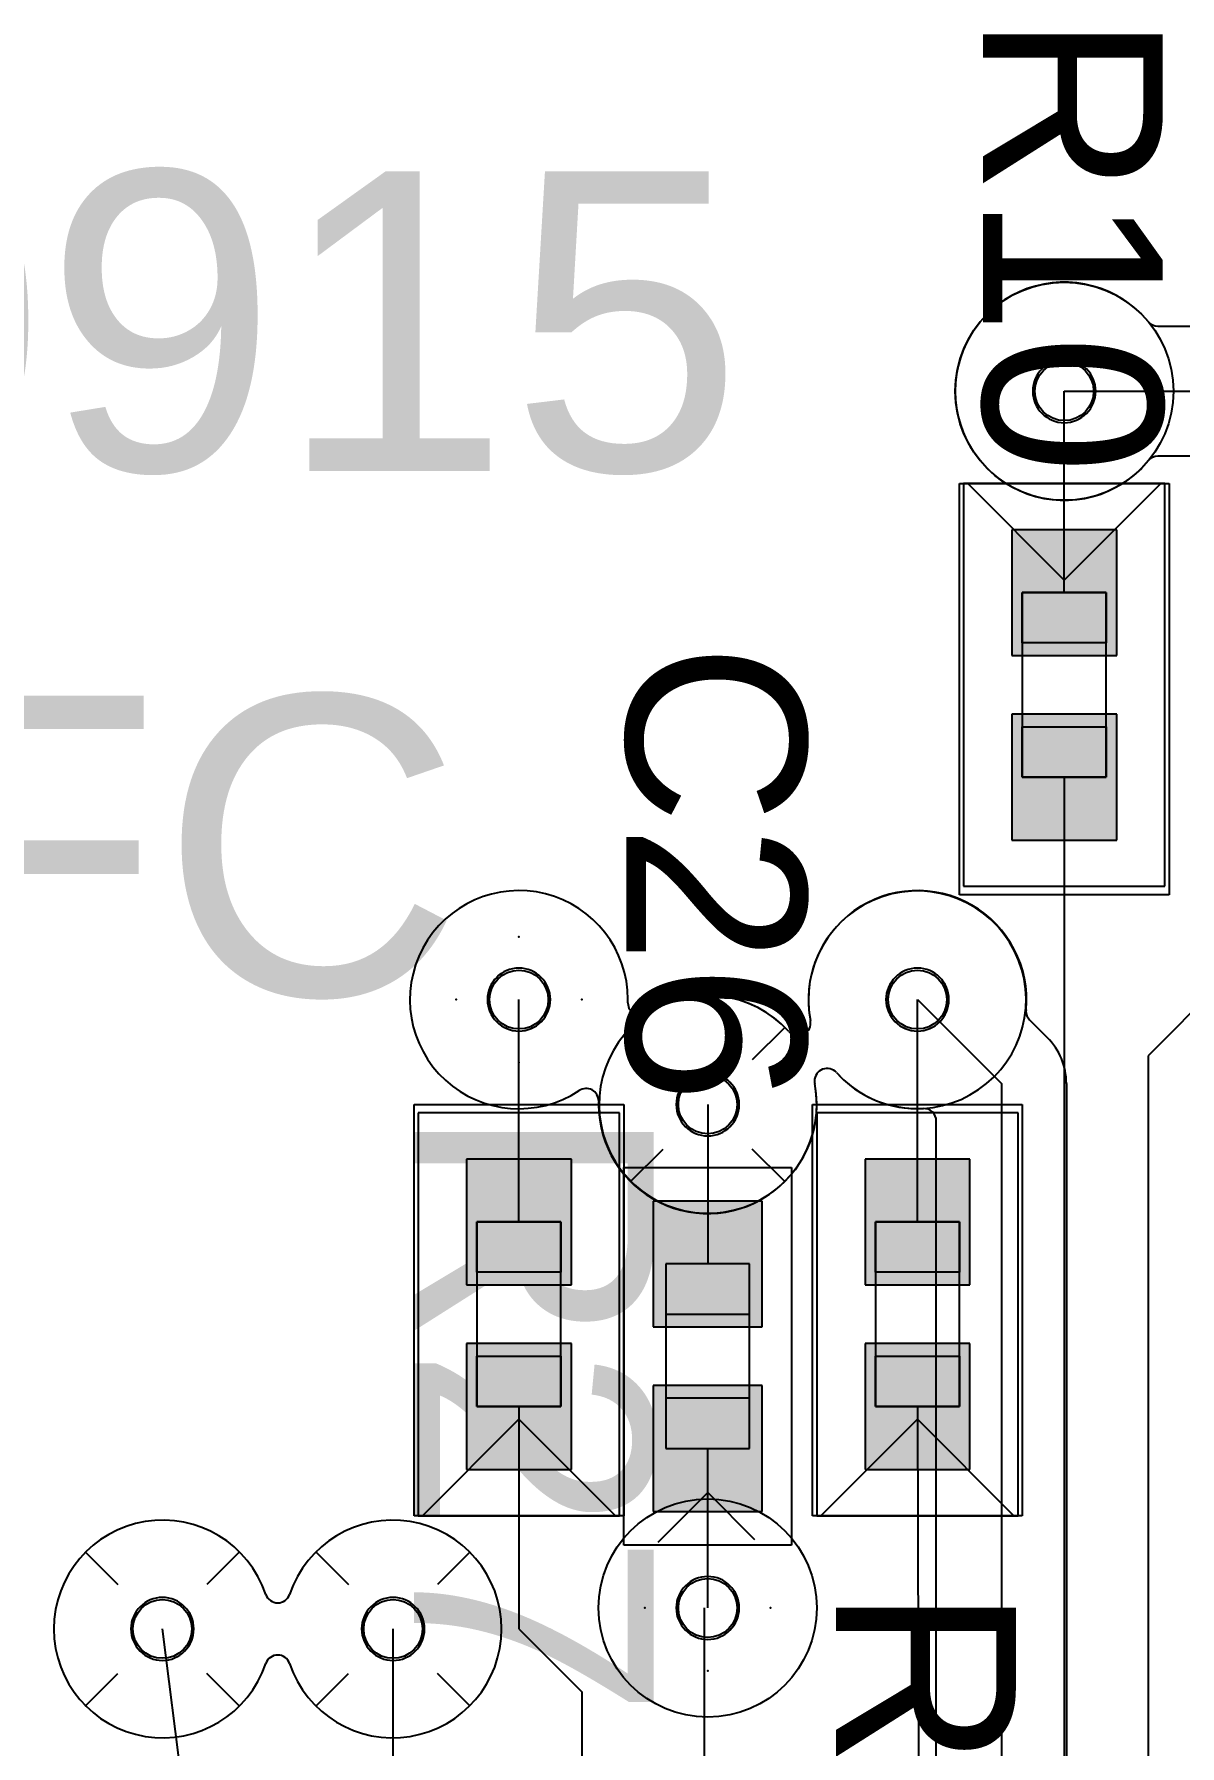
# Model space of a CAD drawing. Header units: inches. Extents: x -0.63 to 3.45, y 0 to 2.67.
# Drawn here: x 0.6995 to 0.9725, y 1.5722 to 1.9801 of the extents above; entities that cross this region are included whole.
import ezdxf

# ---------------------------------------------------------------- set-up
doc = ezdxf.new("R2010")
doc.units = ezdxf.units.IN
doc.header["$MEASUREMENT"] = 0
for name, color, linetype in [('Bottom', 7, 'Continuous'), ('L2_GND', 7, 'Continuous'), ('L5_GND', 7, 'Continuous'), ('Layer_20', 7, 'Continuous'), ('LAYNR4', 7, 'Continuous'), ('LAYNR5', 7, 'Continuous'), ('PADLAYER_BOT', 7, 'Continuous'), ('PADLAYER_INNER', 7, 'Continuous'), ('PADLAYER_TOP', 7, 'Continuous'), ('SILKCREEN_COMP_TOP', 7, 'Continuous'), ('SILKSCREEN_TEXT_TOP', 7, 'Continuous'), ('TOOL_TOP', 7, 'Continuous'), ('Trace_Route_Top', 7, 'Continuous')]:
    doc.layers.add(name, color=color, linetype=linetype)

# ---------------------------------------------------------------- blocks, each defined once
blk = doc.blocks.new('SE127')
at = {"layer": 'Trace_Route_Top', "color": 7, "linetype": 'Continuous'}
blk.add_line((0.815, 1.697), (0.815, 1.75), dxfattribs=at)
blk = doc.blocks.new('SE126')
at = {"layer": 'Trace_Route_Top'}
blk.add_blockref('SE127', (0, 0), dxfattribs=at)
blk = doc.blocks.new('SE189')
at = {"layer": 'Trace_Route_Top', "color": 7, "linetype": 'Continuous'}
blk.add_line((0.85925, 1.50669), (0.85925, 1.605), dxfattribs=at)
blk = doc.blocks.new('SE188')
at = {"layer": 'Trace_Route_Top'}
blk.add_blockref('SE189', (0, 0), dxfattribs=at)
blk = doc.blocks.new('SE191')
at = {"layer": 'Trace_Route_Top', "color": 7, "linetype": 'Continuous'}
blk.add_line((0.86, 1.605), (0.86, 1.643), dxfattribs=at)
blk = doc.blocks.new('SE190')
at = {"layer": 'Trace_Route_Top'}
blk.add_blockref('SE191', (0, 0), dxfattribs=at)
blk = doc.blocks.new('SE281')
at = {"layer": 'Trace_Route_Top', "color": 7, "linetype": 'Continuous'}
blk.add_line((0.91, 1.653), (0.91043, 1.50669), dxfattribs=at)
blk = doc.blocks.new('SE280')
at = {"layer": 'Trace_Route_Top'}
blk.add_blockref('SE281', (0, 0), dxfattribs=at)
blk = doc.blocks.new('SE287')
at = {"layer": 'Trace_Route_Top', "color": 7, "linetype": 'Continuous'}
blk.add_line((0.945, 1.803), (0.945, 1.50669), dxfattribs=at)
blk = doc.blocks.new('SE286')
at = {"layer": 'Trace_Route_Top'}
blk.add_blockref('SE287', (0, 0), dxfattribs=at)
blk = doc.blocks.new('SE293')
at = {"layer": 'Trace_Route_Top', "color": 7, "linetype": 'Continuous'}
for p, q in [((1.028, 1.8), (0.965, 1.73661)), ((0.965, 1.73661), (0.965, 1.50669))]:
    blk.add_line(p, q, dxfattribs=at)
blk = doc.blocks.new('SE292')
at = {"layer": 'Trace_Route_Top'}
blk.add_blockref('SE293', (0, 0), dxfattribs=at)
blk = doc.blocks.new('SE309')
at = {"layer": 'Trace_Route_Top', "color": 7, "linetype": 'Continuous'}
blk.add_line((0.91, 1.697), (0.91, 1.75), dxfattribs=at)
blk = doc.blocks.new('SE308')
at = {"layer": 'Trace_Route_Top'}
blk.add_blockref('SE309', (0, 0), dxfattribs=at)
blk = doc.blocks.new('SE311')
at = {"layer": 'LAYNR4', "color": 7, "linetype": 'Continuous'}
for p, q in [((0.91, 1.75), (0.93, 1.73)), ((0.93, 1.73), (0.93, 1.405)), ((1.035, 1.38), (1.065, 1.41)), ((0.93, 1.405), (0.955, 1.38)), ((0.955, 1.38), (1.035, 1.38))]:
    blk.add_line(p, q, dxfattribs=at)
blk = doc.blocks.new('SE310')
at = {"layer": 'LAYNR4'}
blk.add_blockref('SE311', (0, 0), dxfattribs=at)
blk = doc.blocks.new('SE319')
at = {"layer": 'Trace_Route_Top', "color": 7, "linetype": 'Continuous'}
blk.add_line((0.945, 1.847), (0.945, 1.895), dxfattribs=at)
blk = doc.blocks.new('SE318')
at = {"layer": 'Trace_Route_Top'}
blk.add_blockref('SE319', (0, 0), dxfattribs=at)
blk = doc.blocks.new('SE321')
at = {"layer": 'LAYNR4', "color": 7, "linetype": 'Continuous'}
blk.add_line((0.945, 1.895), (1.105, 1.895), dxfattribs=at)
blk = doc.blocks.new('SE320')
at = {"layer": 'LAYNR4'}
blk.add_blockref('SE321', (0, 0), dxfattribs=at)
blk = doc.blocks.new('SE409')
at = {"layer": 'Trace_Route_Top', "color": 7, "linetype": 'Continuous'}
blk.add_line((0.86, 1.725), (0.86, 1.687), dxfattribs=at)
blk = doc.blocks.new('SE408')
at = {"layer": 'Trace_Route_Top'}
blk.add_blockref('SE409', (0, 0), dxfattribs=at)
blk = doc.blocks.new('SE417')
at = {"layer": 'Trace_Route_Top', "color": 7, "linetype": 'Continuous'}
blk.add_line((0.785, 1.385), (0.785, 1.6), dxfattribs=at)
blk = doc.blocks.new('SE416')
at = {"layer": 'Trace_Route_Top'}
blk.add_blockref('SE417', (0, 0), dxfattribs=at)
blk = doc.blocks.new('SE421')
at = {"layer": 'Trace_Route_Top', "color": 7, "linetype": 'Continuous'}
blk.add_line((0.75689, 1.38811), (0.73, 1.6), dxfattribs=at)
blk = doc.blocks.new('SE420')
at = {"layer": 'Trace_Route_Top'}
blk.add_blockref('SE421', (0, 0), dxfattribs=at)
blk = doc.blocks.new('SE569')
at = {"layer": 'Trace_Route_Top', "color": 7, "linetype": 'Continuous'}
for p, q in [((0.815, 1.653), (0.815, 1.6)), ((0.815, 1.6), (0.83, 1.585)), ((0.83, 1.585), (0.83, 1.50669))]:
    blk.add_line(p, q, dxfattribs=at)
blk = doc.blocks.new('SE568')
at = {"layer": 'Trace_Route_Top'}
blk.add_blockref('SE569', (0, 0), dxfattribs=at)
blk = doc.blocks.new('SE721')
at = {"layer": 'L2_GND', "color": 7, "linetype": 'Continuous'}
for centre, radius, start, end in [((0.7300746712, 1.6), 0.0259326221805629, 18.5500008012, 341.4499991988), ((0.7849253288, 1.6), 0.0259326221805629, 198.5500008012, 161.4499991988), ((0.7575, 1.6092030062), 0.0029956336371555, 198.5499799342, 341.4500200658), ((0.7575, 1.5907969938), 0.0029956336371555, 18.5499799342, 161.4500200658)]:
    blk.add_arc(centre, radius, start, end, dxfattribs=at)
blk = doc.blocks.new('SE720')
at = {"layer": 'L2_GND'}
blk.add_blockref('SE721', (0, 0), dxfattribs=at)
blk = doc.blocks.new('SE725')
at = {"layer": 'L2_GND', "color": 7, "linetype": 'Continuous'}
for centre, radius, start, end in [((0.8150057764, 1.7499915481), 0.0259942249782975, 0.0186294591, 303.518635463), ((0.9099464776, 1.7499682388), 0.0259386798835789, 222.06505127, 191.0650510841), ((0.8599928368, 1.7249725327), 0.0260234136736086, 42.072344484, 123.4724194271), ((0.8438547794, 1.74922), 0.0028650586860393, 179.2000493213, 180.7999506787), ((0.8144957901, 1.7499880974), 0.0265042125487976, 358.4258291564, 0.0257305138), ((0.8439866497, 1.7491792684), 0.0029966497612567, 179.9860116533, 303.4859800496), ((0.8815401348, 1.7444164224), 0.0029998720542175, 221.977290651, 359.8773350329), ((0.8815305489, 1.7444427197), 0.0030096290108103, 359.3770862489, 10.4771336464), ((0.859998411, 1.7250023846), 0.0259984111585079, 180.005255231, 11.1052781005), ((0.8884694511, 1.7305572803), 0.0030096290108103, 179.3770862489, 190.4771336464), ((0.8884598652, 1.7305835776), 0.0029998720542175, 41.977290651, 179.8773350329), ((0.8310133503, 1.7258207316), 0.0029966497612568, 359.9860116533, 123.4859800496), ((0.8605042099, 1.7250119026), 0.0265042125485129, 178.4258291564, 180.0257305138), ((0.8311452206, 1.72578), 0.0028650586860313, 359.2000493213, 0.7999506787)]:
    blk.add_arc(centre, radius, start, end, dxfattribs=at)
blk = doc.blocks.new('SE724')
at = {"layer": 'L2_GND'}
blk.add_blockref('SE725', (0, 0), dxfattribs=at)
blk = doc.blocks.new('SE745')
at = {"layer": 'L2_GND', "color": 7, "linetype": 'Continuous'}
blk.add_line((0.87838, 1.74338), (0.87061, 1.73561), dxfattribs=at)
blk = doc.blocks.new('SE744')
at = {"layer": 'L2_GND'}
blk.add_blockref('SE745', (0, 0), dxfattribs=at)
blk = doc.blocks.new('SE747')
at = {"layer": 'L2_GND', "color": 7, "linetype": 'Continuous'}
blk.add_line((0.84162, 1.70662), (0.84939, 1.71439), dxfattribs=at)
blk = doc.blocks.new('SE746')
at = {"layer": 'L2_GND'}
blk.add_blockref('SE747', (0, 0), dxfattribs=at)
blk = doc.blocks.new('SE749')
at = {"layer": 'L2_GND', "color": 7, "linetype": 'Continuous'}
blk.add_line((0.87838, 1.70662), (0.87061, 1.71439), dxfattribs=at)
blk = doc.blocks.new('SE748')
at = {"layer": 'L2_GND'}
blk.add_blockref('SE749', (0, 0), dxfattribs=at)
blk = doc.blocks.new('SE751')
at = {"layer": 'L2_GND', "color": 7, "linetype": 'Continuous'}
blk.add_line((0.80338, 1.61838), (0.79561, 1.61061), dxfattribs=at)
blk = doc.blocks.new('SE750')
at = {"layer": 'L2_GND'}
blk.add_blockref('SE751', (0, 0), dxfattribs=at)
blk = doc.blocks.new('SE753')
at = {"layer": 'L2_GND', "color": 7, "linetype": 'Continuous'}
blk.add_line((0.76662, 1.61838), (0.77439, 1.61061), dxfattribs=at)
blk = doc.blocks.new('SE752')
at = {"layer": 'L2_GND'}
blk.add_blockref('SE753', (0, 0), dxfattribs=at)
blk = doc.blocks.new('SE755')
at = {"layer": 'L2_GND', "color": 7, "linetype": 'Continuous'}
blk.add_line((0.76662, 1.58162), (0.77439, 1.58939), dxfattribs=at)
blk = doc.blocks.new('SE754')
at = {"layer": 'L2_GND'}
blk.add_blockref('SE755', (0, 0), dxfattribs=at)
blk = doc.blocks.new('SE757')
at = {"layer": 'L2_GND', "color": 7, "linetype": 'Continuous'}
blk.add_line((0.80338, 1.58162), (0.79561, 1.58939), dxfattribs=at)
blk = doc.blocks.new('SE756')
at = {"layer": 'L2_GND'}
blk.add_blockref('SE757', (0, 0), dxfattribs=at)
blk = doc.blocks.new('SE759')
at = {"layer": 'L2_GND', "color": 7, "linetype": 'Continuous'}
blk.add_line((0.74838, 1.61838), (0.74061, 1.61061), dxfattribs=at)
blk = doc.blocks.new('SE758')
at = {"layer": 'L2_GND'}
blk.add_blockref('SE759', (0, 0), dxfattribs=at)
blk = doc.blocks.new('SE761')
at = {"layer": 'L2_GND', "color": 7, "linetype": 'Continuous'}
blk.add_line((0.71162, 1.61838), (0.71939, 1.61061), dxfattribs=at)
blk = doc.blocks.new('SE760')
at = {"layer": 'L2_GND'}
blk.add_blockref('SE761', (0, 0), dxfattribs=at)
blk = doc.blocks.new('SE763')
at = {"layer": 'L2_GND', "color": 7, "linetype": 'Continuous'}
blk.add_line((0.71162, 1.58162), (0.71939, 1.58939), dxfattribs=at)
blk = doc.blocks.new('SE762')
at = {"layer": 'L2_GND'}
blk.add_blockref('SE763', (0, 0), dxfattribs=at)
blk = doc.blocks.new('SE765')
at = {"layer": 'L2_GND', "color": 7, "linetype": 'Continuous'}
blk.add_line((0.74838, 1.58162), (0.74061, 1.58939), dxfattribs=at)
blk = doc.blocks.new('SE764')
at = {"layer": 'L2_GND'}
blk.add_blockref('SE765', (0, 0), dxfattribs=at)
blk = doc.blocks.new('SE1257')
at = {"layer": 'LAYNR4', "color": 7, "linetype": 'Continuous'}
for centre, radius, start, end in [((0.7300746712, 1.6), 0.0259326221805629, 18.5500008012, 341.4499991988), ((0.7849253288, 1.6), 0.0259326221805629, 198.5500008012, 161.4499991988), ((0.7575, 1.6092030062), 0.0029956336371555, 198.5499799342, 341.4500200658), ((0.7575, 1.5907969938), 0.0029956336371555, 18.5499799342, 161.4500200658)]:
    blk.add_arc(centre, radius, start, end, dxfattribs=at)
blk = doc.blocks.new('SE1256')
at = {"layer": 'LAYNR4'}
blk.add_blockref('SE1257', (0, 0), dxfattribs=at)
blk = doc.blocks.new('SE1265')
at = {"layer": 'LAYNR4', "color": 7, "linetype": 'Continuous'}
for p, q in [((0.96733, 1.9105), (1.105, 1.9105)), ((1.09734, 1.8795), (0.96733, 1.8795)), ((0.93675, 1.74517), (0.94096, 1.74096)), ((0.9455, 1.73), (0.9455, 1.41266)), ((0.9145, 1.42178), (0.9145, 1.72104))]:
    blk.add_line(p, q, dxfattribs=at)
for centre, radius, start, end in [((0.945001727, 1.895), 0.0259992183227288, 39.6499970623, 320.3500029377), ((0.9673358146, 1.9135050749), 0.0030050805146411, 219.5892238762, 269.8891377956), ((0.9673358146, 1.8764949251), 0.0030050805146412, 90.1108622044, 140.4107761238), ((0.8150057764, 1.7499915481), 0.0259942249782975, 0.0186294591, 303.518635463), ((0.9100041077, 1.7499834361), 0.0259981556087061, 354.6735035091, 191.0735452085), ((0.8599928368, 1.7249725327), 0.0260234136736086, 42.072344484, 123.4724194271), ((0.8438547794, 1.74922), 0.0028650586860393, 179.2000493213, 180.7999506787), ((0.8144957901, 1.7499880974), 0.0265042125487976, 358.4258291564, 0.0257305138), ((0.8439866497, 1.7491792684), 0.0029966497612567, 179.9860116533, 303.4859800496), ((0.9389047536, 1.7472139462), 0.0030357064174111, 173.2643529783, 178.5644134617), ((0.9388690715, 1.7472922561), 0.0029990723405817, 180.0431014964, 225.0430205037), ((0.8815401348, 1.7444164224), 0.0029998720542175, 221.977290651, 359.8773350329), ((0.8815305489, 1.7444427197), 0.0030096290108103, 359.3770862489, 10.4771336464), ((0.9300000832, 1.7299997243), 0.0154999167723882, 0.0010192874, 45.0009382947), ((0.859998411, 1.7250023846), 0.0259984111585079, 180.005255231, 11.1052781005), ((0.8884694511, 1.7305572803), 0.0030096290108103, 179.3770862489, 190.4771336464), ((0.8884598652, 1.7305835776), 0.0029998720542175, 41.977290651, 179.8773350329), ((0.9100084077, 1.7500055454), 0.0260096538995684, 222.0346611988, 272.9346022256), ((0.8310133503, 1.7258207316), 0.0029966497612568, 359.9860116533, 123.4859800496), ((0.8605042099, 1.7250119026), 0.0265042125485129, 178.4258291564, 180.0257305138), ((0.8311452206, 1.72578), 0.0028650586860313, 359.2000493213, 0.7999506787), ((0.9114988158, 1.7210330127), 0.003001192341772, 0.1333951496, 93.0333699948)]:
    blk.add_arc(centre, radius, start, end, dxfattribs=at)
blk = doc.blocks.new('SE1264')
at = {"layer": 'LAYNR4'}
blk.add_blockref('SE1265', (0, 0), dxfattribs=at)
blk = doc.blocks.new('SE1329')
at = {"layer": 'LAYNR4', "color": 7, "linetype": 'Continuous'}
blk.add_point((0.875, 1.605), dxfattribs=at)
blk = doc.blocks.new('SE1328')
at = {"layer": 'LAYNR4'}
blk.add_blockref('SE1329', (0, 0), dxfattribs=at)
blk = doc.blocks.new('SE1331')
at = {"layer": 'LAYNR4', "color": 7, "linetype": 'Continuous'}
blk.add_point((0.86, 1.62), dxfattribs=at)
blk = doc.blocks.new('SE1330')
at = {"layer": 'LAYNR4'}
blk.add_blockref('SE1331', (0, 0), dxfattribs=at)
blk = doc.blocks.new('SE1333')
at = {"layer": 'LAYNR4', "color": 7, "linetype": 'Continuous'}
blk.add_point((0.845, 1.605), dxfattribs=at)
blk = doc.blocks.new('SE1332')
at = {"layer": 'LAYNR4'}
blk.add_blockref('SE1333', (0, 0), dxfattribs=at)
blk = doc.blocks.new('SE1335')
at = {"layer": 'LAYNR4', "color": 7, "linetype": 'Continuous'}
blk.add_point((0.86, 1.59), dxfattribs=at)
blk = doc.blocks.new('SE1334')
at = {"layer": 'LAYNR4'}
blk.add_blockref('SE1335', (0, 0), dxfattribs=at)
blk = doc.blocks.new('SE1365')
at = {"layer": 'L5_GND', "color": 7, "linetype": 'Continuous'}
for centre, radius, start, end in [((0.7300746712, 1.6), 0.0259326221805629, 18.5500008012, 341.4499991988), ((0.7849253288, 1.6), 0.0259326221805629, 198.5500008012, 161.4499991988), ((0.7575, 1.6092030062), 0.0029956336371555, 198.5499799342, 341.4500200658), ((0.7575, 1.5907969938), 0.0029956336371555, 18.5499799342, 161.4500200658)]:
    blk.add_arc(centre, radius, start, end, dxfattribs=at)
blk = doc.blocks.new('SE1364')
at = {"layer": 'L5_GND'}
blk.add_blockref('SE1365', (0, 0), dxfattribs=at)
blk = doc.blocks.new('SE1369')
at = {"layer": 'L5_GND', "color": 7, "linetype": 'Continuous'}
for centre, radius, start, end in [((0.8150057764, 1.7499915481), 0.0259942249782975, 0.0186294591, 303.518635463), ((0.9099464776, 1.7499682388), 0.0259386798835789, 222.06505127, 191.0650510841), ((0.8599928368, 1.7249725327), 0.0260234136736086, 42.072344484, 123.4724194271), ((0.8438547794, 1.74922), 0.0028650586860393, 179.2000493213, 180.7999506787), ((0.8144957901, 1.7499880974), 0.0265042125487976, 358.4258291564, 0.0257305138), ((0.8439866497, 1.7491792684), 0.0029966497612567, 179.9860116533, 303.4859800496), ((0.8815401348, 1.7444164224), 0.0029998720542175, 221.977290651, 359.8773350329), ((0.8815305489, 1.7444427197), 0.0030096290108103, 359.3770862489, 10.4771336464), ((0.859998411, 1.7250023846), 0.0259984111585079, 180.005255231, 11.1052781005), ((0.8884694511, 1.7305572803), 0.0030096290108103, 179.3770862489, 190.4771336464), ((0.8884598652, 1.7305835776), 0.0029998720542175, 41.977290651, 179.8773350329), ((0.8310133503, 1.7258207316), 0.0029966497612568, 359.9860116533, 123.4859800496), ((0.8605042099, 1.7250119026), 0.0265042125485129, 178.4258291564, 180.0257305138), ((0.8311452206, 1.72578), 0.0028650586860313, 359.2000493213, 0.7999506787)]:
    blk.add_arc(centre, radius, start, end, dxfattribs=at)
blk = doc.blocks.new('SE1368')
at = {"layer": 'L5_GND'}
blk.add_blockref('SE1369', (0, 0), dxfattribs=at)
blk = doc.blocks.new('SE1389')
at = {"layer": 'L5_GND', "color": 7, "linetype": 'Continuous'}
blk.add_line((0.87838, 1.74338), (0.87061, 1.73561), dxfattribs=at)
blk = doc.blocks.new('SE1388')
at = {"layer": 'L5_GND'}
blk.add_blockref('SE1389', (0, 0), dxfattribs=at)
blk = doc.blocks.new('SE1391')
at = {"layer": 'L5_GND', "color": 7, "linetype": 'Continuous'}
blk.add_line((0.84162, 1.70662), (0.84939, 1.71439), dxfattribs=at)
blk = doc.blocks.new('SE1390')
at = {"layer": 'L5_GND'}
blk.add_blockref('SE1391', (0, 0), dxfattribs=at)
blk = doc.blocks.new('SE1393')
at = {"layer": 'L5_GND', "color": 7, "linetype": 'Continuous'}
blk.add_line((0.87838, 1.70662), (0.87061, 1.71439), dxfattribs=at)
blk = doc.blocks.new('SE1392')
at = {"layer": 'L5_GND'}
blk.add_blockref('SE1393', (0, 0), dxfattribs=at)
blk = doc.blocks.new('SE1395')
at = {"layer": 'L5_GND', "color": 7, "linetype": 'Continuous'}
blk.add_line((0.80338, 1.61838), (0.79561, 1.61061), dxfattribs=at)
blk = doc.blocks.new('SE1394')
at = {"layer": 'L5_GND'}
blk.add_blockref('SE1395', (0, 0), dxfattribs=at)
blk = doc.blocks.new('SE1397')
at = {"layer": 'L5_GND', "color": 7, "linetype": 'Continuous'}
blk.add_line((0.76662, 1.61838), (0.77439, 1.61061), dxfattribs=at)
blk = doc.blocks.new('SE1396')
at = {"layer": 'L5_GND'}
blk.add_blockref('SE1397', (0, 0), dxfattribs=at)
blk = doc.blocks.new('SE1399')
at = {"layer": 'L5_GND', "color": 7, "linetype": 'Continuous'}
blk.add_line((0.76662, 1.58162), (0.77439, 1.58939), dxfattribs=at)
blk = doc.blocks.new('SE1398')
at = {"layer": 'L5_GND'}
blk.add_blockref('SE1399', (0, 0), dxfattribs=at)
blk = doc.blocks.new('SE1401')
at = {"layer": 'L5_GND', "color": 7, "linetype": 'Continuous'}
blk.add_line((0.80338, 1.58162), (0.79561, 1.58939), dxfattribs=at)
blk = doc.blocks.new('SE1400')
at = {"layer": 'L5_GND'}
blk.add_blockref('SE1401', (0, 0), dxfattribs=at)
blk = doc.blocks.new('SE1403')
at = {"layer": 'L5_GND', "color": 7, "linetype": 'Continuous'}
blk.add_line((0.74838, 1.61838), (0.74061, 1.61061), dxfattribs=at)
blk = doc.blocks.new('SE1402')
at = {"layer": 'L5_GND'}
blk.add_blockref('SE1403', (0, 0), dxfattribs=at)
blk = doc.blocks.new('SE1405')
at = {"layer": 'L5_GND', "color": 7, "linetype": 'Continuous'}
blk.add_line((0.71162, 1.61838), (0.71939, 1.61061), dxfattribs=at)
blk = doc.blocks.new('SE1404')
at = {"layer": 'L5_GND'}
blk.add_blockref('SE1405', (0, 0), dxfattribs=at)
blk = doc.blocks.new('SE1407')
at = {"layer": 'L5_GND', "color": 7, "linetype": 'Continuous'}
blk.add_line((0.71162, 1.58162), (0.71939, 1.58939), dxfattribs=at)
blk = doc.blocks.new('SE1406')
at = {"layer": 'L5_GND'}
blk.add_blockref('SE1407', (0, 0), dxfattribs=at)
blk = doc.blocks.new('SE1409')
at = {"layer": 'L5_GND', "color": 7, "linetype": 'Continuous'}
blk.add_line((0.74838, 1.58162), (0.74061, 1.58939), dxfattribs=at)
blk = doc.blocks.new('SE1408')
at = {"layer": 'L5_GND'}
blk.add_blockref('SE1409', (0, 0), dxfattribs=at)
blk = doc.blocks.new('SE1891')
at = {"layer": 'LAYNR5', "color": 7, "linetype": 'Continuous'}
for centre, radius, start, end in [((0.7300746712, 1.6), 0.0259326221805629, 18.5500008012, 341.4499991988), ((0.7849253288, 1.6), 0.0259326221805629, 198.5500008012, 161.4499991988), ((0.7575, 1.6092030062), 0.0029956336371555, 198.5499799342, 341.4500200658), ((0.7575, 1.5907969938), 0.0029956336371555, 18.5499799342, 161.4500200658)]:
    blk.add_arc(centre, radius, start, end, dxfattribs=at)
blk = doc.blocks.new('SE1890')
at = {"layer": 'LAYNR5'}
blk.add_blockref('SE1891', (0, 0), dxfattribs=at)
blk = doc.blocks.new('SE1895')
at = {"layer": 'LAYNR5', "color": 7, "linetype": 'Continuous'}
for centre, radius, start, end in [((0.9099464776, 1.7499682388), 0.0259386798835789, 222.06505127, 191.0650510841), ((0.8600535224, 1.7250317612), 0.025938679883579, 42.06505127, 11.0650510841), ((0.8815401348, 1.7444164224), 0.0029998720542175, 221.977290651, 359.8773350329), ((0.8815305489, 1.7444427197), 0.0030096290108103, 359.3770862489, 10.4771336464), ((0.8884694511, 1.7305572803), 0.0030096290108103, 179.3770862489, 190.4771336464), ((0.8884598652, 1.7305835776), 0.0029998720542175, 41.977290651, 179.8773350329)]:
    blk.add_arc(centre, radius, start, end, dxfattribs=at)
blk = doc.blocks.new('SE1894')
at = {"layer": 'LAYNR5'}
blk.add_blockref('SE1895', (0, 0), dxfattribs=at)
blk = doc.blocks.new('SE1913')
at = {"layer": 'LAYNR5', "color": 7, "linetype": 'Continuous'}
blk.add_point((0.83, 1.75), dxfattribs=at)
blk = doc.blocks.new('SE1912')
at = {"layer": 'LAYNR5'}
blk.add_blockref('SE1913', (0, 0), dxfattribs=at)
blk = doc.blocks.new('SE1915')
at = {"layer": 'LAYNR5', "color": 7, "linetype": 'Continuous'}
blk.add_point((0.815, 1.765), dxfattribs=at)
blk = doc.blocks.new('SE1914')
at = {"layer": 'LAYNR5'}
blk.add_blockref('SE1915', (0, 0), dxfattribs=at)
blk = doc.blocks.new('SE1917')
at = {"layer": 'LAYNR5', "color": 7, "linetype": 'Continuous'}
blk.add_point((0.8, 1.75), dxfattribs=at)
blk = doc.blocks.new('SE1916')
at = {"layer": 'LAYNR5'}
blk.add_blockref('SE1917', (0, 0), dxfattribs=at)
blk = doc.blocks.new('SE1919')
at = {"layer": 'LAYNR5', "color": 7, "linetype": 'Continuous'}
blk.add_point((0.815, 1.735), dxfattribs=at)
blk = doc.blocks.new('SE1918')
at = {"layer": 'LAYNR5'}
blk.add_blockref('SE1919', (0, 0), dxfattribs=at)
blk = doc.blocks.new('SE2123')
at = {"layer": 'Bottom', "color": 7, "linetype": 'Continuous'}
for centre, radius, start, end in [((0.7300746712, 1.6), 0.0259326221805629, 18.5500008012, 341.4499991988), ((0.7849253288, 1.6), 0.0259326221805629, 198.5500008012, 161.4499991988), ((0.7575, 1.6092030062), 0.0029956336371555, 198.5499799342, 341.4500200658), ((0.7575, 1.5907969938), 0.0029956336371555, 18.5499799342, 161.4500200658)]:
    blk.add_arc(centre, radius, start, end, dxfattribs=at)
blk = doc.blocks.new('SE2122')
at = {"layer": 'Bottom'}
blk.add_blockref('SE2123', (0, 0), dxfattribs=at)
blk = doc.blocks.new('SE2127')
at = {"layer": 'Bottom', "color": 7, "linetype": 'Continuous'}
for centre, radius, start, end in [((0.8150057764, 1.7499915481), 0.0259942249782975, 0.0186294591, 303.518635463), ((0.9099464776, 1.7499682388), 0.0259386798835789, 222.06505127, 191.0650510841), ((0.8599928368, 1.7249725327), 0.0260234136736086, 42.072344484, 123.4724194271), ((0.8438547794, 1.74922), 0.0028650586860393, 179.2000493213, 180.7999506787), ((0.8144957901, 1.7499880974), 0.0265042125487976, 358.4258291564, 0.0257305138), ((0.8439866497, 1.7491792684), 0.0029966497612567, 179.9860116533, 303.4859800496), ((0.8815401348, 1.7444164224), 0.0029998720542175, 221.977290651, 359.8773350329), ((0.8815305489, 1.7444427197), 0.0030096290108103, 359.3770862489, 10.4771336464), ((0.859998411, 1.7250023846), 0.0259984111585079, 180.005255231, 11.1052781005), ((0.8884694511, 1.7305572803), 0.0030096290108103, 179.3770862489, 190.4771336464), ((0.8884598652, 1.7305835776), 0.0029998720542175, 41.977290651, 179.8773350329), ((0.8310133503, 1.7258207316), 0.0029966497612568, 359.9860116533, 123.4859800496), ((0.8605042099, 1.7250119026), 0.0265042125485129, 178.4258291564, 180.0257305138), ((0.8311452206, 1.72578), 0.0028650586860313, 359.2000493213, 0.7999506787)]:
    blk.add_arc(centre, radius, start, end, dxfattribs=at)
blk = doc.blocks.new('SE2126')
at = {"layer": 'Bottom'}
blk.add_blockref('SE2127', (0, 0), dxfattribs=at)
blk = doc.blocks.new('SE2265')
at = {"layer": 'PADLAYER_TOP', "color": 7, "linetype": 'Continuous'}
for start, end in [(0, 180), (180, 0)]:
    blk.add_arc((0.815, 1.75), 0.0075000000000001, start, end, dxfattribs=at)
blk = doc.blocks.new('SE2264')
at = {"layer": 'PADLAYER_TOP'}
blk.add_blockref('SE2265', (0, 0), dxfattribs=at)
blk = doc.blocks.new('SE2267')
at = {"layer": 'PADLAYER_INNER', "color": 7, "linetype": 'Continuous'}
for start, end in [(0, 180), (180, 0)]:
    blk.add_arc((0.815, 1.75), 0.0075000000000001, start, end, dxfattribs=at)
blk = doc.blocks.new('SE2266')
at = {"layer": 'PADLAYER_INNER'}
blk.add_blockref('SE2267', (0, 0), dxfattribs=at)
blk = doc.blocks.new('SE2269')
at = {"layer": 'PADLAYER_BOT', "color": 7, "linetype": 'Continuous'}
for start, end in [(0, 180), (180, 0)]:
    blk.add_arc((0.815, 1.75), 0.0075000000000001, start, end, dxfattribs=at)
blk = doc.blocks.new('SE2268')
at = {"layer": 'PADLAYER_BOT'}
blk.add_blockref('SE2269', (0, 0), dxfattribs=at)
blk = doc.blocks.new('SE2343')
at = {"layer": 'PADLAYER_TOP', "color": 7, "linetype": 'Continuous'}
for start, end in [(0, 180), (180, 0)]:
    blk.add_arc((0.86, 1.605), 0.0075000000000001, start, end, dxfattribs=at)
blk = doc.blocks.new('SE2342')
at = {"layer": 'PADLAYER_TOP'}
blk.add_blockref('SE2343', (0, 0), dxfattribs=at)
blk = doc.blocks.new('SE2345')
at = {"layer": 'PADLAYER_INNER', "color": 7, "linetype": 'Continuous'}
for start, end in [(0, 180), (180, 0)]:
    blk.add_arc((0.86, 1.605), 0.0075000000000001, start, end, dxfattribs=at)
blk = doc.blocks.new('SE2344')
at = {"layer": 'PADLAYER_INNER'}
blk.add_blockref('SE2345', (0, 0), dxfattribs=at)
blk = doc.blocks.new('SE2347')
at = {"layer": 'PADLAYER_BOT', "color": 7, "linetype": 'Continuous'}
for start, end in [(0, 180), (180, 0)]:
    blk.add_arc((0.86, 1.605), 0.0075000000000001, start, end, dxfattribs=at)
blk = doc.blocks.new('SE2346')
at = {"layer": 'PADLAYER_BOT'}
blk.add_blockref('SE2347', (0, 0), dxfattribs=at)
blk = doc.blocks.new('SE2409')
at = {"layer": 'PADLAYER_TOP', "color": 7, "linetype": 'Continuous'}
for start, end in [(0, 180), (180, 0)]:
    blk.add_arc((0.91, 1.75), 0.0075000000000001, start, end, dxfattribs=at)
blk = doc.blocks.new('SE2408')
at = {"layer": 'PADLAYER_TOP'}
blk.add_blockref('SE2409', (0, 0), dxfattribs=at)
blk = doc.blocks.new('SE2411')
at = {"layer": 'PADLAYER_INNER', "color": 7, "linetype": 'Continuous'}
for start, end in [(0, 180), (180, 0)]:
    blk.add_arc((0.91, 1.75), 0.0075000000000001, start, end, dxfattribs=at)
blk = doc.blocks.new('SE2410')
at = {"layer": 'PADLAYER_INNER'}
blk.add_blockref('SE2411', (0, 0), dxfattribs=at)
blk = doc.blocks.new('SE2413')
at = {"layer": 'PADLAYER_BOT', "color": 7, "linetype": 'Continuous'}
for start, end in [(0, 180), (180, 0)]:
    blk.add_arc((0.91, 1.75), 0.0075000000000001, start, end, dxfattribs=at)
blk = doc.blocks.new('SE2412')
at = {"layer": 'PADLAYER_BOT'}
blk.add_blockref('SE2413', (0, 0), dxfattribs=at)
blk = doc.blocks.new('SE2421')
at = {"layer": 'PADLAYER_TOP', "color": 7, "linetype": 'Continuous'}
for start, end in [(0, 180), (180, 0)]:
    blk.add_arc((0.945, 1.895), 0.0075000000000001, start, end, dxfattribs=at)
blk = doc.blocks.new('SE2420')
at = {"layer": 'PADLAYER_TOP'}
blk.add_blockref('SE2421', (0, 0), dxfattribs=at)
blk = doc.blocks.new('SE2423')
at = {"layer": 'PADLAYER_INNER', "color": 7, "linetype": 'Continuous'}
for start, end in [(0, 180), (180, 0)]:
    blk.add_arc((0.945, 1.895), 0.0075000000000001, start, end, dxfattribs=at)
blk = doc.blocks.new('SE2422')
at = {"layer": 'PADLAYER_INNER'}
blk.add_blockref('SE2423', (0, 0), dxfattribs=at)
blk = doc.blocks.new('SE2425')
at = {"layer": 'PADLAYER_BOT', "color": 7, "linetype": 'Continuous'}
for start, end in [(0, 180), (180, 0)]:
    blk.add_arc((0.945, 1.895), 0.0075000000000001, start, end, dxfattribs=at)
blk = doc.blocks.new('SE2424')
at = {"layer": 'PADLAYER_BOT'}
blk.add_blockref('SE2425', (0, 0), dxfattribs=at)
blk = doc.blocks.new('SE2535')
at = {"layer": 'PADLAYER_TOP', "color": 7, "linetype": 'Continuous'}
for start, end in [(0, 180), (180, 0)]:
    blk.add_arc((0.785, 1.6), 0.0075000000000001, start, end, dxfattribs=at)
blk = doc.blocks.new('SE2534')
at = {"layer": 'PADLAYER_TOP'}
blk.add_blockref('SE2535', (0, 0), dxfattribs=at)
blk = doc.blocks.new('SE2537')
at = {"layer": 'PADLAYER_INNER', "color": 7, "linetype": 'Continuous'}
for start, end in [(0, 180), (180, 0)]:
    blk.add_arc((0.785, 1.6), 0.0075000000000001, start, end, dxfattribs=at)
blk = doc.blocks.new('SE2536')
at = {"layer": 'PADLAYER_INNER'}
blk.add_blockref('SE2537', (0, 0), dxfattribs=at)
blk = doc.blocks.new('SE2539')
at = {"layer": 'PADLAYER_BOT', "color": 7, "linetype": 'Continuous'}
for start, end in [(0, 180), (180, 0)]:
    blk.add_arc((0.785, 1.6), 0.0075000000000001, start, end, dxfattribs=at)
blk = doc.blocks.new('SE2538')
at = {"layer": 'PADLAYER_BOT'}
blk.add_blockref('SE2539', (0, 0), dxfattribs=at)
blk = doc.blocks.new('SE2541')
at = {"layer": 'PADLAYER_TOP', "color": 7, "linetype": 'Continuous'}
for start, end in [(0, 180), (180, 0)]:
    blk.add_arc((0.86, 1.725), 0.0075000000000001, start, end, dxfattribs=at)
blk = doc.blocks.new('SE2540')
at = {"layer": 'PADLAYER_TOP'}
blk.add_blockref('SE2541', (0, 0), dxfattribs=at)
blk = doc.blocks.new('SE2543')
at = {"layer": 'PADLAYER_INNER', "color": 7, "linetype": 'Continuous'}
for start, end in [(0, 180), (180, 0)]:
    blk.add_arc((0.86, 1.725), 0.0075000000000001, start, end, dxfattribs=at)
blk = doc.blocks.new('SE2542')
at = {"layer": 'PADLAYER_INNER'}
blk.add_blockref('SE2543', (0, 0), dxfattribs=at)
blk = doc.blocks.new('SE2545')
at = {"layer": 'PADLAYER_BOT', "color": 7, "linetype": 'Continuous'}
for start, end in [(0, 180), (180, 0)]:
    blk.add_arc((0.86, 1.725), 0.0075000000000001, start, end, dxfattribs=at)
blk = doc.blocks.new('SE2544')
at = {"layer": 'PADLAYER_BOT'}
blk.add_blockref('SE2545', (0, 0), dxfattribs=at)
blk = doc.blocks.new('SE2571')
at = {"layer": 'PADLAYER_TOP', "color": 7, "linetype": 'Continuous'}
for start, end in [(0, 180), (180, 0)]:
    blk.add_arc((0.73, 1.6), 0.0075000000000001, start, end, dxfattribs=at)
blk = doc.blocks.new('SE2570')
at = {"layer": 'PADLAYER_TOP'}
blk.add_blockref('SE2571', (0, 0), dxfattribs=at)
blk = doc.blocks.new('SE2573')
at = {"layer": 'PADLAYER_INNER', "color": 7, "linetype": 'Continuous'}
for start, end in [(0, 180), (180, 0)]:
    blk.add_arc((0.73, 1.6), 0.0075000000000001, start, end, dxfattribs=at)
blk = doc.blocks.new('SE2572')
at = {"layer": 'PADLAYER_INNER'}
blk.add_blockref('SE2573', (0, 0), dxfattribs=at)
blk = doc.blocks.new('SE2575')
at = {"layer": 'PADLAYER_BOT', "color": 7, "linetype": 'Continuous'}
for start, end in [(0, 180), (180, 0)]:
    blk.add_arc((0.73, 1.6), 0.0075000000000001, start, end, dxfattribs=at)
blk = doc.blocks.new('SE2574')
at = {"layer": 'PADLAYER_BOT'}
blk.add_blockref('SE2575', (0, 0), dxfattribs=at)
blk = doc.blocks.new('SE2835')
at = {"layer": 'SILKCREEN_COMP_TOP', "color": 7, "linetype": 'Continuous'}
for p, q in [((0.79, 1.627), (0.79, 1.725)), ((0.79, 1.725), (0.84, 1.725)), ((0.84, 1.725), (0.84, 1.627)), ((0.84, 1.627), (0.79, 1.627))]:
    blk.add_line(p, q, dxfattribs=at)
blk = doc.blocks.new('SE2834')
at = {"layer": 'SILKCREEN_COMP_TOP'}
blk.add_blockref('SE2835', (0, 0), dxfattribs=at)
blk = doc.blocks.new('SE2837')
at = {"layer": 'SILKCREEN_COMP_TOP', "color": 7, "linetype": 'Continuous'}
for p, q in [((0.815, 1.65), (0.792, 1.627)), ((0.838, 1.627), (0.815, 1.65))]:
    blk.add_line(p, q, dxfattribs=at)
blk = doc.blocks.new('SE2836')
at = {"layer": 'SILKCREEN_COMP_TOP'}
blk.add_blockref('SE2837', (0, 0), dxfattribs=at)
blk = doc.blocks.new('SE2839')
at = {"layer": 'SILKSCREEN_TEXT_TOP', "color": 7, "linetype": 'Continuous'}
for p, q in [((0.839, 1.723), (0.791, 1.723)), ((0.791, 1.723), (0.791, 1.627)), ((0.839, 1.627), (0.839, 1.723)), ((0.791, 1.627), (0.839, 1.627))]:
    blk.add_line(p, q, dxfattribs=at)
blk = doc.blocks.new('SE2838')
at = {"layer": 'SILKSCREEN_TEXT_TOP'}
blk.add_blockref('SE2839', (0, 0), dxfattribs=at)
blk = doc.blocks.new('SE2841')
at = {"layer": 'Layer_20', "color": 7, "linetype": 'Continuous'}
for p, q in [((0.825, 1.697), (0.805, 1.697)), ((0.805, 1.697), (0.805, 1.653)), ((0.825, 1.653), (0.825, 1.697)), ((0.805, 1.653), (0.825, 1.653))]:
    blk.add_line(p, q, dxfattribs=at)
blk = doc.blocks.new('SE2840')
at = {"layer": 'Layer_20'}
blk.add_blockref('SE2841', (0, 0), dxfattribs=at)
blk = doc.blocks.new('SE2843')
at = {"layer": 'Layer_20', "color": 7, "linetype": 'Continuous'}
for p, q in [((0.805, 1.685), (0.805, 1.697)), ((0.805, 1.697), (0.825, 1.697)), ((0.825, 1.697), (0.825, 1.685)), ((0.825, 1.685), (0.805, 1.685))]:
    blk.add_line(p, q, dxfattribs=at)
blk = doc.blocks.new('SE2842')
at = {"layer": 'Layer_20'}
blk.add_blockref('SE2843', (0, 0), dxfattribs=at)
blk = doc.blocks.new('SE2845')
at = {"layer": 'Layer_20', "color": 7, "linetype": 'Continuous'}
for p, q in [((0.805, 1.653), (0.805, 1.665)), ((0.805, 1.665), (0.825, 1.665)), ((0.825, 1.665), (0.825, 1.653)), ((0.825, 1.653), (0.805, 1.653))]:
    blk.add_line(p, q, dxfattribs=at)
blk = doc.blocks.new('SE2844')
at = {"layer": 'Layer_20'}
blk.add_blockref('SE2845', (0, 0), dxfattribs=at)
blk = doc.blocks.new('SE3067')
at = {"layer": 'SILKCREEN_COMP_TOP', "color": 7, "linetype": 'Continuous'}
for p, q in [((0.84, 1.62), (0.84, 1.71)), ((0.84, 1.71), (0.88, 1.71)), ((0.88, 1.71), (0.88, 1.62)), ((0.88, 1.62), (0.84, 1.62))]:
    blk.add_line(p, q, dxfattribs=at)
blk = doc.blocks.new('SE3066')
at = {"layer": 'SILKCREEN_COMP_TOP'}
blk.add_blockref('SE3067', (0, 0), dxfattribs=at)
blk = doc.blocks.new('SE3069')
at = {"layer": 'SILKCREEN_COMP_TOP', "color": 7, "linetype": 'Continuous'}
for p, q in [((0.86, 1.6325), (0.84813, 1.62062)), ((0.87125, 1.62125), (0.86, 1.6325))]:
    blk.add_line(p, q, dxfattribs=at)
blk = doc.blocks.new('SE3068')
at = {"layer": 'SILKCREEN_COMP_TOP'}
blk.add_blockref('SE3069', (0, 0), dxfattribs=at)
blk = doc.blocks.new('SE3071')
at = {"layer": 'Layer_20', "color": 7, "linetype": 'Continuous'}
for p, q in [((0.87, 1.687), (0.85, 1.687)), ((0.85, 1.687), (0.85, 1.643)), ((0.87, 1.643), (0.87, 1.687)), ((0.85, 1.643), (0.87, 1.643))]:
    blk.add_line(p, q, dxfattribs=at)
blk = doc.blocks.new('SE3070')
at = {"layer": 'Layer_20'}
blk.add_blockref('SE3071', (0, 0), dxfattribs=at)
blk = doc.blocks.new('SE3073')
at = {"layer": 'Layer_20', "color": 7, "linetype": 'Continuous'}
for p, q in [((0.87, 1.655), (0.85, 1.655)), ((0.85, 1.655), (0.85, 1.643)), ((0.87, 1.643), (0.87, 1.655)), ((0.85, 1.643), (0.87, 1.643))]:
    blk.add_line(p, q, dxfattribs=at)
blk = doc.blocks.new('SE3072')
at = {"layer": 'Layer_20'}
blk.add_blockref('SE3073', (0, 0), dxfattribs=at)
blk = doc.blocks.new('SE3075')
at = {"layer": 'Layer_20', "color": 7, "linetype": 'Continuous'}
for p, q in [((0.87, 1.687), (0.85, 1.687)), ((0.85, 1.687), (0.85, 1.675)), ((0.87, 1.675), (0.87, 1.687)), ((0.85, 1.675), (0.87, 1.675))]:
    blk.add_line(p, q, dxfattribs=at)
blk = doc.blocks.new('SE3074')
at = {"layer": 'Layer_20'}
blk.add_blockref('SE3075', (0, 0), dxfattribs=at)
blk = doc.blocks.new('SE3729')
at = {"layer": 'SILKCREEN_COMP_TOP', "color": 7, "linetype": 'Continuous'}
for p, q in [((0.92, 1.873), (0.97, 1.873)), ((0.92, 1.775), (0.92, 1.873)), ((0.97, 1.873), (0.97, 1.775)), ((0.97, 1.775), (0.92, 1.775))]:
    blk.add_line(p, q, dxfattribs=at)
blk = doc.blocks.new('SE3728')
at = {"layer": 'SILKCREEN_COMP_TOP'}
blk.add_blockref('SE3729', (0, 0), dxfattribs=at)
blk = doc.blocks.new('SE3731')
at = {"layer": 'SILKCREEN_COMP_TOP', "color": 7, "linetype": 'Continuous'}
for p, q in [((0.922, 1.873), (0.945, 1.85)), ((0.945, 1.85), (0.968, 1.873))]:
    blk.add_line(p, q, dxfattribs=at)
blk = doc.blocks.new('SE3730')
at = {"layer": 'SILKCREEN_COMP_TOP'}
blk.add_blockref('SE3731', (0, 0), dxfattribs=at)
blk = doc.blocks.new('SE3733')
at = {"layer": 'SILKSCREEN_TEXT_TOP', "color": 7, "linetype": 'Continuous'}
for p, q in [((0.969, 1.873), (0.921, 1.873)), ((0.921, 1.873), (0.921, 1.777)), ((0.969, 1.777), (0.969, 1.873)), ((0.921, 1.777), (0.969, 1.777))]:
    blk.add_line(p, q, dxfattribs=at)
blk = doc.blocks.new('SE3732')
at = {"layer": 'SILKSCREEN_TEXT_TOP'}
blk.add_blockref('SE3733', (0, 0), dxfattribs=at)
blk = doc.blocks.new('SE3735')
at = {"layer": 'Layer_20', "color": 7, "linetype": 'Continuous'}
for p, q in [((0.955, 1.847), (0.935, 1.847)), ((0.935, 1.847), (0.935, 1.803)), ((0.955, 1.803), (0.955, 1.847)), ((0.935, 1.803), (0.955, 1.803))]:
    blk.add_line(p, q, dxfattribs=at)
blk = doc.blocks.new('SE3734')
at = {"layer": 'Layer_20'}
blk.add_blockref('SE3735', (0, 0), dxfattribs=at)
blk = doc.blocks.new('SE3737')
at = {"layer": 'Layer_20', "color": 7, "linetype": 'Continuous'}
for p, q in [((0.935, 1.803), (0.935, 1.815)), ((0.935, 1.815), (0.955, 1.815)), ((0.955, 1.815), (0.955, 1.803)), ((0.955, 1.803), (0.935, 1.803))]:
    blk.add_line(p, q, dxfattribs=at)
blk = doc.blocks.new('SE3736')
at = {"layer": 'Layer_20'}
blk.add_blockref('SE3737', (0, 0), dxfattribs=at)
blk = doc.blocks.new('SE3739')
at = {"layer": 'Layer_20', "color": 7, "linetype": 'Continuous'}
for p, q in [((0.935, 1.835), (0.935, 1.847)), ((0.935, 1.847), (0.955, 1.847)), ((0.955, 1.847), (0.955, 1.835)), ((0.955, 1.835), (0.935, 1.835))]:
    blk.add_line(p, q, dxfattribs=at)
blk = doc.blocks.new('SE3738')
at = {"layer": 'Layer_20'}
blk.add_blockref('SE3739', (0, 0), dxfattribs=at)
blk = doc.blocks.new('SE3765')
at = {"layer": 'SILKCREEN_COMP_TOP', "color": 7, "linetype": 'Continuous'}
for p, q in [((0.885, 1.627), (0.885, 1.725)), ((0.885, 1.725), (0.935, 1.725)), ((0.935, 1.725), (0.935, 1.627)), ((0.935, 1.627), (0.885, 1.627))]:
    blk.add_line(p, q, dxfattribs=at)
blk = doc.blocks.new('SE3764')
at = {"layer": 'SILKCREEN_COMP_TOP'}
blk.add_blockref('SE3765', (0, 0), dxfattribs=at)
blk = doc.blocks.new('SE3767')
at = {"layer": 'SILKCREEN_COMP_TOP', "color": 7, "linetype": 'Continuous'}
for p, q in [((0.91, 1.65), (0.887, 1.627)), ((0.933, 1.627), (0.91, 1.65))]:
    blk.add_line(p, q, dxfattribs=at)
blk = doc.blocks.new('SE3766')
at = {"layer": 'SILKCREEN_COMP_TOP'}
blk.add_blockref('SE3767', (0, 0), dxfattribs=at)
blk = doc.blocks.new('SE3769')
at = {"layer": 'SILKSCREEN_TEXT_TOP', "color": 7, "linetype": 'Continuous'}
for p, q in [((0.934, 1.723), (0.886, 1.723)), ((0.886, 1.723), (0.886, 1.627)), ((0.934, 1.627), (0.934, 1.723)), ((0.886, 1.627), (0.934, 1.627))]:
    blk.add_line(p, q, dxfattribs=at)
blk = doc.blocks.new('SE3768')
at = {"layer": 'SILKSCREEN_TEXT_TOP'}
blk.add_blockref('SE3769', (0, 0), dxfattribs=at)
blk = doc.blocks.new('SE3771')
at = {"layer": 'Layer_20', "color": 7, "linetype": 'Continuous'}
for p, q in [((0.92, 1.697), (0.9, 1.697)), ((0.9, 1.697), (0.9, 1.653)), ((0.92, 1.653), (0.92, 1.697)), ((0.9, 1.653), (0.92, 1.653))]:
    blk.add_line(p, q, dxfattribs=at)
blk = doc.blocks.new('SE3770')
at = {"layer": 'Layer_20'}
blk.add_blockref('SE3771', (0, 0), dxfattribs=at)
blk = doc.blocks.new('SE3773')
at = {"layer": 'Layer_20', "color": 7, "linetype": 'Continuous'}
for p, q in [((0.9, 1.685), (0.9, 1.697)), ((0.9, 1.697), (0.92, 1.697)), ((0.92, 1.697), (0.92, 1.685)), ((0.92, 1.685), (0.9, 1.685))]:
    blk.add_line(p, q, dxfattribs=at)
blk = doc.blocks.new('SE3772')
at = {"layer": 'Layer_20'}
blk.add_blockref('SE3773', (0, 0), dxfattribs=at)
blk = doc.blocks.new('SE3775')
at = {"layer": 'Layer_20', "color": 7, "linetype": 'Continuous'}
for p, q in [((0.9, 1.653), (0.9, 1.665)), ((0.9, 1.665), (0.92, 1.665)), ((0.92, 1.665), (0.92, 1.653)), ((0.92, 1.653), (0.9, 1.653))]:
    blk.add_line(p, q, dxfattribs=at)
blk = doc.blocks.new('SE3774')
at = {"layer": 'Layer_20'}
blk.add_blockref('SE3775', (0, 0), dxfattribs=at)

msp = doc.modelspace()

# ---------------------------------------------------------------- hatches: boundary and pattern name
at = {"layer": 'PADLAYER_TOP', "linetype": 'Continuous'}
for points in [[(0.9574999999999998, 1.832), (0.9574999999999998, 1.862), (0.9324999999999998, 1.862), (0.9324999999999998, 1.832)], [(0.9574999999999998, 1.788), (0.9574999999999998, 1.818), (0.9324999999999998, 1.818), (0.9324999999999998, 1.788)], [(0.8024999999999999, 1.712), (0.8024999999999999, 1.682), (0.8274999999999999, 1.682), (0.8274999999999999, 1.712)], [(0.8974999999999997, 1.712), (0.8974999999999997, 1.682), (0.9224999999999998, 1.682), (0.9224999999999998, 1.712)], [(0.8469999999999999, 1.702), (0.8469999999999999, 1.672), (0.8729999999999998, 1.672), (0.8729999999999998, 1.702)], [(0.8024999999999999, 1.668), (0.8024999999999999, 1.638), (0.8274999999999999, 1.638), (0.8274999999999999, 1.668)], [(0.8974999999999997, 1.668), (0.8974999999999997, 1.638), (0.9224999999999998, 1.638), (0.9224999999999998, 1.668)], [(0.8469999999999999, 1.658), (0.8469999999999999, 1.628), (0.8729999999999998, 1.628), (0.8729999999999998, 1.658)]]:
    msp.add_hatch(color=7, dxfattribs=at).paths.add_polyline_path(points)

# ---------------------------------------------------------------- linework, layer by layer
at = {"layer": 'Bottom', "color": 7, "linetype": 'Continuous'}
for centre in [(0.945, 1.895), (0.86, 1.605)]:
    msp.add_circle(centre, 0.026, dxfattribs=at)
at = {"layer": 'L2_GND', "color": 7, "linetype": 'Continuous'}
for centre in [(0.945, 1.895), (0.86, 1.605)]:
    msp.add_circle(centre, 0.026, dxfattribs=at)
at = {"layer": 'L5_GND', "color": 7, "linetype": 'Continuous'}
for centre in [(0.945, 1.895), (0.86, 1.605)]:
    msp.add_circle(centre, 0.026, dxfattribs=at)
at = {"layer": 'LAYNR5', "color": 7, "linetype": 'Continuous'}
for centre in [(0.945, 1.895), (0.86, 1.605)]:
    msp.add_circle(centre, 0.026, dxfattribs=at)
at = {"layer": 'PADLAYER_TOP', "color": 7, "linetype": 'Continuous'}
for p, q in [((0.9575, 1.862), (0.9325, 1.862)), ((0.9325, 1.862), (0.9325, 1.832)), ((0.9575, 1.832), (0.9575, 1.862)), ((0.9325, 1.832), (0.9575, 1.832)), ((0.9575, 1.818), (0.9325, 1.818)), ((0.9325, 1.818), (0.9325, 1.788)), ((0.9575, 1.788), (0.9575, 1.818)), ((0.9325, 1.788), (0.9575, 1.788)), ((0.8025, 1.712), (0.8025, 1.682)), ((0.8275, 1.712), (0.8025, 1.712)), ((0.8275, 1.682), (0.8275, 1.712)), ((0.8975, 1.712), (0.8975, 1.682)), ((0.9225, 1.712), (0.8975, 1.712)), ((0.9225, 1.682), (0.9225, 1.712)), ((0.847, 1.702), (0.847, 1.672)), ((0.873, 1.702), (0.847, 1.702)), ((0.873, 1.672), (0.873, 1.702)), ((0.8025, 1.682), (0.8275, 1.682)), ((0.8975, 1.682), (0.9225, 1.682)), ((0.847, 1.672), (0.873, 1.672)), ((0.8025, 1.668), (0.8025, 1.638)), ((0.8275, 1.668), (0.8025, 1.668)), ((0.8275, 1.638), (0.8275, 1.668)), ((0.8975, 1.668), (0.8975, 1.638)), ((0.9225, 1.668), (0.8975, 1.668)), ((0.9225, 1.638), (0.9225, 1.668)), ((0.847, 1.658), (0.847, 1.628)), ((0.873, 1.658), (0.847, 1.658)), ((0.873, 1.628), (0.873, 1.658)), ((0.8025, 1.638), (0.8275, 1.638)), ((0.8975, 1.638), (0.9225, 1.638)), ((0.847, 1.628), (0.873, 1.628))]:
    msp.add_line(p, q, dxfattribs=at)
at = {"layer": 'TOOL_TOP', "color": 7, "linetype": 'Continuous'}
for centre in [(0.945, 1.895), (0.815, 1.75), (0.91, 1.75), (0.86, 1.725), (0.86, 1.605), (0.73, 1.6), (0.785, 1.6)]:
    msp.add_circle(centre, 0.007, dxfattribs=at)

# ---------------------------------------------------------------- block references
for name in ['SE1264', 'SE2420', 'SE2422', 'SE2424', 'SE318', 'SE320', 'SE3728', 'SE3732', 'SE3730', 'SE3734', 'SE3738', 'SE3736', 'SE286', 'SE292', 'SE724', 'SE1368', 'SE2126', 'SE1894', 'SE1914', 'SE2264', 'SE2266', 'SE2268', 'SE2408', 'SE2410', 'SE2412', 'SE1916', 'SE126', 'SE1912', 'SE308', 'SE310', 'SE744', 'SE1388', 'SE1918', 'SE2540', 'SE2542', 'SE2544', 'SE2834', 'SE2838', 'SE408', 'SE3764', 'SE3768', 'SE746', 'SE1390', 'SE748', 'SE1392', 'SE3066', 'SE2840', 'SE2842', 'SE3770', 'SE3772', 'SE3070', 'SE3074', 'SE2844', 'SE3774', 'SE568', 'SE3072', 'SE280', 'SE2836', 'SE3766', 'SE190', 'SE3068', 'SE720', 'SE1256', 'SE1364', 'SE1890', 'SE2122', 'SE1330', 'SE760', 'SE1404', 'SE758', 'SE1402', 'SE752', 'SE1396', 'SE750', 'SE1394', 'SE2342', 'SE2344', 'SE2346', 'SE2570', 'SE2572', 'SE2574', 'SE2534', 'SE2536', 'SE2538', 'SE1332', 'SE188', 'SE1328', 'SE420', 'SE416', 'SE762', 'SE1406', 'SE764', 'SE1408', 'SE754', 'SE1398', 'SE756', 'SE1400', 'SE1334']:
    msp.add_blockref(name, (0, 0))

# ---------------------------------------------------------------- texts
at = {"layer": 'SILKCREEN_COMP_TOP', "insert": (0.7899996063, 1.725), "char_height": 0.057143, "width": 0.1465846111, "attachment_point": 7, "rotation": 270.000005}
msp.add_mtext('{\\fArial|b0||i0||c0|p34;\\C7;\\H5.7143e-002;\\W1.;R27}', dxfattribs=at)
at = {"layer": 'SILKSCREEN_TEXT_TOP', "char_height": 0.042857, "attachment_point": 7}
for s, insert, width, rotation in [('{\\fArial|b0||i0||c0|p34;\\C7;\\H4.2857e-002;\\W1.;R10}', (0.9249996063, 1.985), 0.1099379154, 270), ('{\\fArial|b0||i0||c0|p34;\\C7;\\H4.2857e-002;\\W1.;C26}', (0.8399996063, 1.835), 0.1099379154, 270.000005), ('{\\fArial|b0||i0||c0|p34;\\C7;\\H4.2857e-002;\\W1.;R9}', (0.8899996063, 1.61), 0.0763976546, 270.000005)]:
    msp.add_mtext(s, dxfattribs=dict(at, insert=insert, width=width, rotation=rotation))
at = {"layer": 'SILKSCREEN_TEXT_TOP', "char_height": 0.071429, "attachment_point": 7}
for s, insert, width in [('{\\fArial|b0||i0||c0|p34;\\C7;\\H7.1429e-002;\\W1.;PWA 2300915}', (0.225, 1.8749996063), 0.6521782198), ('{\\fArial|b0||i0||c0|p34;\\C7;\\H7.1429e-002;\\W1.;NASA/GSFC}', (0.225, 1.7499996063), 0.5760908067)]:
    msp.add_mtext(s, dxfattribs=dict(at, insert=insert, width=width))

doc.saveas('drawing.dxf')
